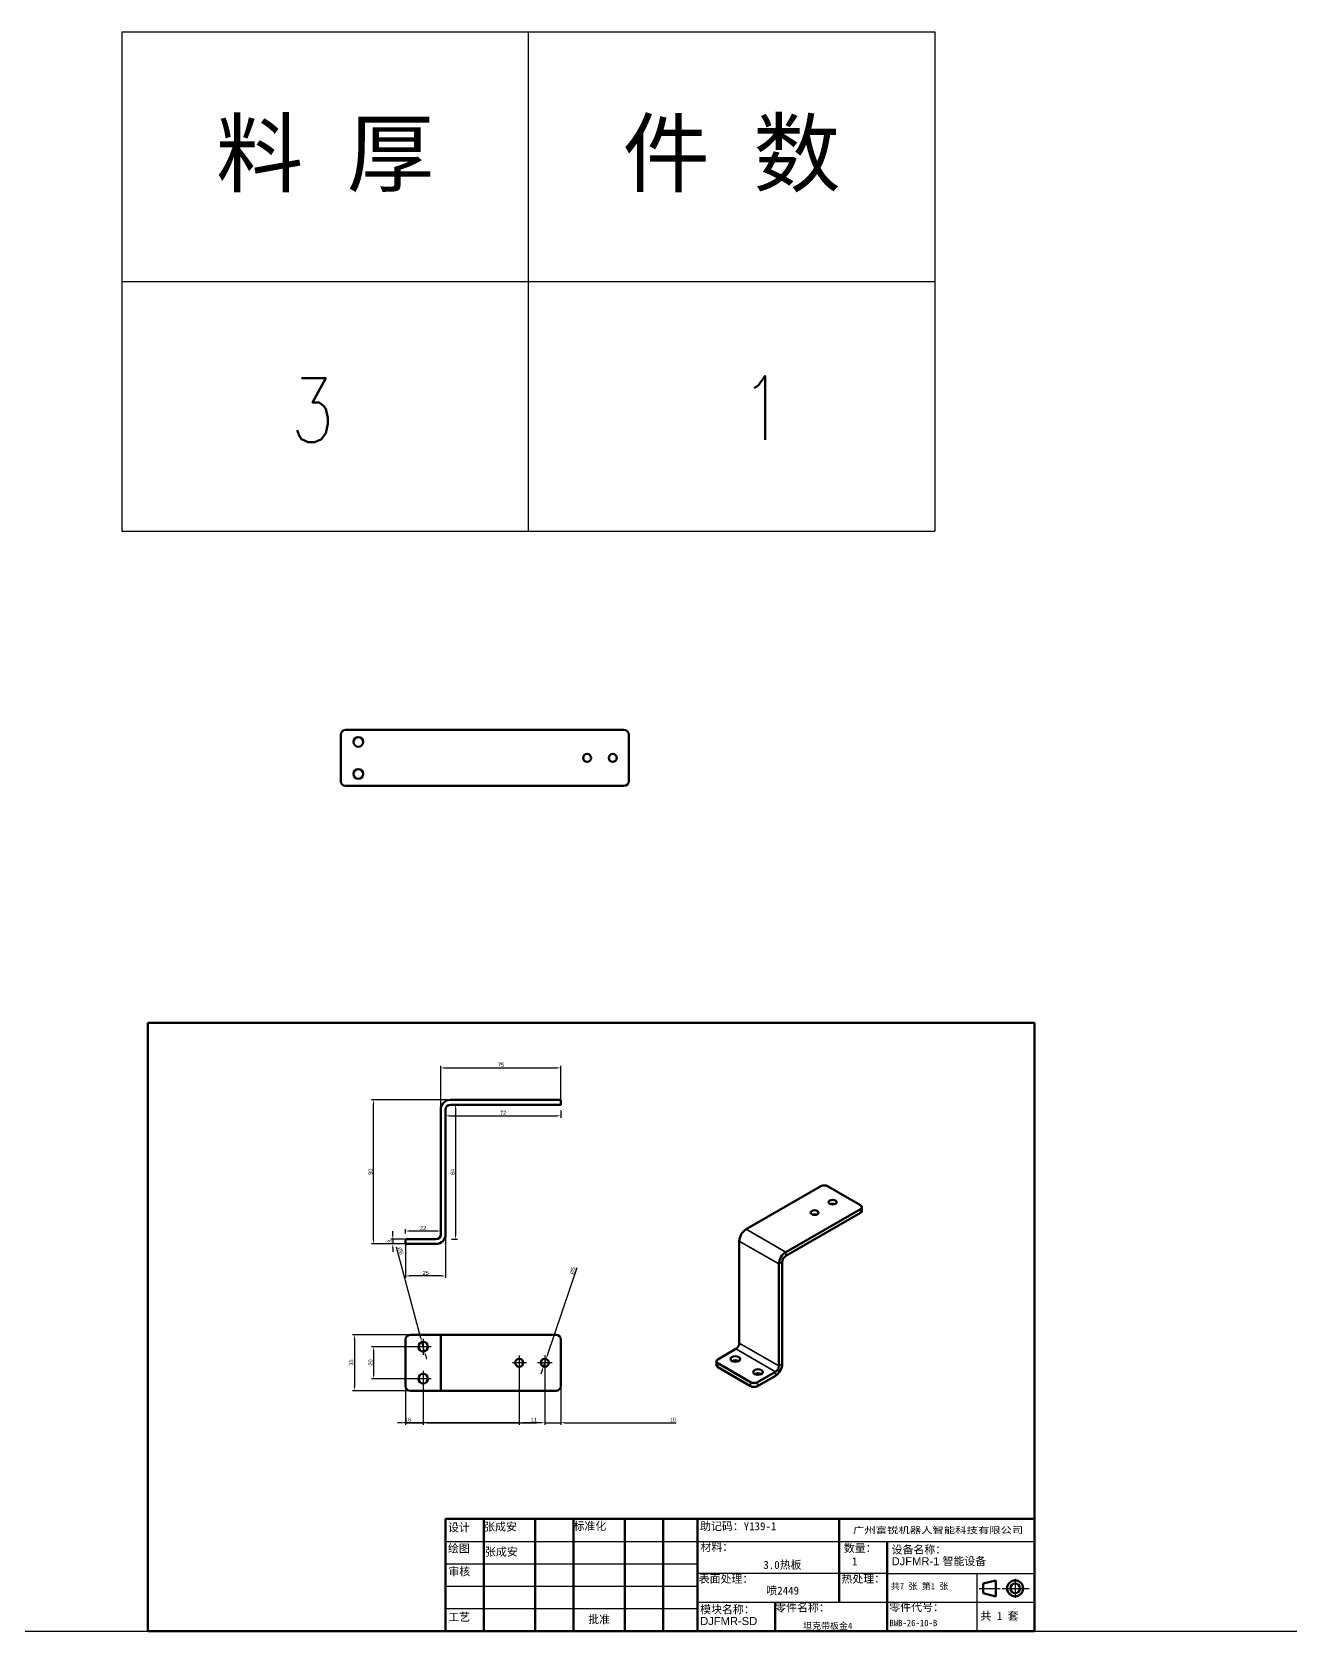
# Model space of a CAD drawing. Header units: millimetres. Extents: x 1521 to 290450, y -90694 to 6693.
# Drawn here: x 16381 to 17168, y -5627 to -4628 of the extents above; entities that cross this region are included whole.
import ezdxf
from ezdxf.enums import TextEntityAlignment as Align

# ---------------------------------------------------------------- set-up
doc = ezdxf.new("R2010")
doc.units = ezdxf.units.MM
doc.linetypes.add('CHAIN', pattern=[0.3543, 0.2362, -0.0295, 0.0591, -0.0295])
for name, color, linetype, lineweight, true_color in [('中心标记 (ISO)', 1, 'Continuous', 25, 0xff0000), ('尺寸 (ISO)', 5, 'Continuous', 25, 0x0000ff), ('尺寸 (ISO) @ 1', 5, 'Continuous', 25, 0x0000ff)]:
    doc.layers.add(name, color=color, linetype=linetype, lineweight=lineweight, true_color=true_color)
for name, color, linetype, lineweight in [('可见 (ISO)', 7, 'Continuous', 50), ('可见窄的 (ISO)', 7, 'Continuous', 35), ('图框 (ISO)', 7, 'Continuous', 70), ('标题 (ISO)', 7, 'Continuous', 50), ('符号 (ISO)', 7, 'Continuous', 25)]:
    doc.layers.add(name, color=color, linetype=linetype, lineweight=lineweight)
doc.styles.add('DIM', font='romans.shx', dxfattribs={"width": 0.8, "bigfont": 'bigfont.shx'})
doc.styles.get("Standard").update_dxf_attribs({"font": 'arial.ttf'})
doc.styles.add('文本样式126', font='simfang.ttf', dxfattribs={"width": 1.3})
doc.styles.add('文本样式19', font='tahoma.ttf')
doc.styles.add('文本样式91', font='simfang.ttf')
doc.styles.add('注释文本 (ISO)', font='simfang.ttf')
doc.dimstyles.new('Annotative', dxfattribs={"dimscale": 0, "dimtxt": 2.5, "dimasz": 2.5, "dimexe": 1.25, "dimexo": 0.625, "dimtad": 1, "dimtxsty": 'Standard', "dimcen": 2.5, "dimadec": 0, "dimazin": 0, "dimtfac": 1, "dimtmove": 0, "dimatfit": 3, "dimfxl": 0, "dimarcsym": 0})
doc.dimstyles.new('ISO-25', dxfattribs={"dimtxt": 2.5, "dimasz": 2.5, "dimexe": 1.25, "dimexo": 0.625, "dimtad": 1, "dimtxsty": 'Standard', "dimcen": 2.5, "dimadec": 0, "dimazin": 0, "dimtfac": 1, "dimtmove": 0, "dimatfit": 3, "dimfxl": 0, "dimarcsym": 0})

# ---------------------------------------------------------------- blocks, each defined once
blk = doc.blocks.new('图框 A3-A4')
at = {"layer": '图框 (ISO)'}
for p, q in [((287, 200), (10, 200)), ((10, 200), (10, 10)), ((287, 10), (287, 200)), ((10, 10), (287, 10))]:
    blk.add_line(p, q, dxfattribs=at)
blk = doc.blocks.new('标题栏 GB1')
at = {"layer": '标题 (ISO)'}
for p, q in [((194.57, 65.23), (194.57, 72.23)), ((194.57, 72.23), (378.57, 72.23)), ((206.57, 65.23), (206.57, 72.23)), ((222.57, 65.23), (222.57, 72.23)), ((234.57, 65.23), (234.57, 72.23)), ((250.57, 65.23), (250.57, 72.23)), ((262.57, 65.23), (262.57, 72.23)), ((273.31, 65.23), (273.31, 72.23)), ((317.57, 65.23), (317.57, 72.23)), ((378.57, 72.23), (378.57, 65.23)), ((194.57, 37.23), (194.57, 65.23)), ((206.57, 37.23), (206.57, 65.23)), ((222.57, 44.23), (222.57, 65.23)), ((234.57, 37.23), (234.57, 65.23)), ((250.57, 37.23), (250.57, 65.23)), ((262.57, 37.23), (262.57, 65.23)), ((273.31, 65.23), (273.31, 37.23)), ((317.57, 55.23), (317.57, 65.23)), ((378.57, 65.23), (378.57, 37.23)), ((317.57, 55.23), (317.57, 46.23)), ((366.57, 53.06), (362.57, 52.06)), ((362.57, 52.06), (362.57, 49.06)), ((366.57, 48.06), (366.57, 53.06)), ((297.57, 46.23), (297.57, 37.23)), ((362.57, 49.06), (366.57, 48.06)), ((222.57, 44.23), (222.57, 37.23)), ((378.57, 37.23), (194.57, 37.23))]:
    blk.add_line(p, q, dxfattribs=at)
at = {"layer": '标题 (ISO)', "lineweight": 25}
for p, q in [((194.57, 65.23), (273.31, 65.23)), ((273.31, 65.23), (378.57, 65.23)), ((194.57, 58.23), (273.31, 58.23)), ((332.57, 55.23), (273.31, 55.23)), ((332.57, 55.23), (378.57, 55.23)), ((360.57, 55.23), (360.57, 46.23)), ((194.57, 51.23), (273.31, 51.23)), ((361.32, 50.56), (367.88, 50.56)), ((368.55, 50.56), (370.07, 50.56)), ((370.07, 50.56), (376.97, 50.56)), ((372.58, 53.56), (372.58, 47.56)), ((273.31, 46.23), (378.57, 46.23)), ((360.57, 46.23), (360.57, 37.23)), ((194.57, 44.23), (273.31, 44.23))]:
    blk.add_line(p, q, dxfattribs=at)
at = {"layer": '标题 (ISO)', "lineweight": 50}
blk.add_line((332.57, 65.23), (332.57, 37.23), dxfattribs=at)
at = {"layer": '标题 (ISO)'}
for radius in [2.5, 1.5]:
    blk.add_circle((372.57, 50.56), radius, dxfattribs=at)
at = {"layer": '标题 (ISO)', "style": '文本样式126', "width": 1.3}
blk.add_text('广州富锐机器人智能科技有限公司', height=2, dxfattribs=at).set_placement((348.5, 68.73), align=Align.MIDDLE_CENTER)
at = {"layer": '标题 (ISO)', "char_height": 2.5, "style": '注释文本 (ISO)'}
for s, insert, attachment_point in [('\\f仿宋|b0|i0;设计', (195.38, 70.83), 1), ('张成安', (206.66, 71.05), 1), ('\\f仿宋|b0|i0;标准化', (234.57, 71.28), 1), ('助记码：Y139-1', (274.11, 71.21), 1), ('\\f仿宋|b0|i0;材料：', (274.24, 64.72), 1), ('\\f仿宋|b0|i0;绘图', (195.35, 64.28), 1), ('张成安', (206.92, 63.22), 1), ('\\f仿宋|b0|i0;数量：', (319.04, 64.37), 1), ('\\f仿宋|b0|i0;审核', (195.48, 57.07), 1), ('\\f仿宋|b0|i0;热处理：', (318.29, 54.82), 1), ('\\f仿宋|b0|i0;零件名称：', (297.57, 45.8), 1), ('\\f仿宋|b0|i0;零件代号：', (333.25, 45.9), 1), ('\\f仿宋|b0|i0;批准', (242.57, 40.73), 5)]:
    blk.add_mtext(s, dxfattribs=dict(at, insert=insert, attachment_point=attachment_point))
at = {"layer": '标题 (ISO)', "char_height": 2.5, "attachment_point": 1, "line_spacing_factor": 0.872369, "style": '注释文本 (ISO)'}
for s, insert in [('设备名称：\\P\\fArial|b0|i0;\\H2.5000;DJFMR-1 智能设备', (333.96, 63.91)), ('模块名称：\\P\\fArial|b0|i0;\\H2.5000;DJFMR-SD', (274.14, 45.23))]:
    blk.add_mtext(s, dxfattribs=dict(at, insert=insert))
at = {"layer": '标题 (ISO)', "char_height": 2.5, "attachment_point": 1, "style": '注释文本 (ISO)'}
for s, insert, width in [('\\f仿宋|b0|i0;表面处理：', (273.7, 54.78), 18.7135), ('\\f仿宋|b0|i0;工艺', (195.45, 42.85), 7.4854), ('  共 1 套', (358.32, 43.18), 17.7919)]:
    blk.add_mtext(s, dxfattribs=dict(at, insert=insert, width=width))
at = {"layer": '标题 (ISO)', "insert": (333.72, 52.22), "char_height": 2, "width": 27.2374, "attachment_point": 1, "line_spacing_factor": 0.856364, "style": '注释文本 (ISO)'}
blk.add_mtext('\\f仿宋|b0|i0;\\H2.0000;共7 张 第1 张', dxfattribs=at)
at = {"layer": '标题 (ISO)'}
for tag, p, height, style in [('材料_001', (273.82, 56.78), 2.5, '注释文本 (ISO)'), ('零件代号_001', (297.34, 38.19), 2, '文本样式91'), ('描述_001', (333.22, 38.74), 2, '文本样式91')]:
    blk.add_attdef(tag, p, '', height=height, dxfattribs=dict(at, style=style))
at = {"layer": '标题 (ISO)', "style": '文本样式91'}
blk.add_attdef('热处理', text='', height=2, dxfattribs=at).set_placement((318.2, 50.63), align=Align.TOP_LEFT)
at = {"layer": '标题 (ISO)', "style": '文本样式19'}
for tag, p in [('工程核准人', (256.57, 40.73)), ('工程批准日期', (267.94, 40.73))]:
    blk.add_attdef(tag, text='', height=1, dxfattribs=at).set_placement(p, align=Align.MIDDLE_CENTER)
blk = doc.blocks.new('*D393')
at = {"layer": 'Defpoints', "color": 0, "transparency": 16777216}
for p in [(16614.81, -5385.22), (16639.81, -5379.22), (16614.81, -5405.22)]:
    blk.add_point(p, dxfattribs=at)
at = {"layer": '尺寸 (ISO)', "color": 0, "lineweight": -2, "transparency": 16777216}
for p, q in [((16639.81, -5379.84), (16639.81, -5406.47)), ((16614.81, -5385.84), (16614.81, -5406.47)), ((16637.31, -5405.22), (16617.31, -5405.22))]:
    blk.add_line(p, q, dxfattribs=at)
at = {"layer": '尺寸 (ISO)', "color": 0, "transparency": 16777216}
for points in [[(16617.31, -5404.8), (16617.31, -5405.63), (16614.81, -5405.22)], [(16637.31, -5404.8), (16637.31, -5405.63), (16639.81, -5405.22)]]:
    blk.add_solid(points, dxfattribs=at)
at = {"layer": '尺寸 (ISO)', "color": 0, "transparency": 16777216, "insert": (16625.49, -5402.04), "char_height": 2.5, "attachment_point": 1}
blk.add_mtext('25', dxfattribs=at)
blk = doc.blocks.new('*D392')
at = {"layer": 'Defpoints', "color": 0, "transparency": 16777216}
for p in [(16594.81, -5295.22), (16642.81, -5295.22), (16617.81, -5385.22)]:
    blk.add_point(p, dxfattribs=at)
at = {"layer": '尺寸 (ISO)', "color": 0, "lineweight": -2, "transparency": 16777216}
for p, q in [((16642.19, -5295.22), (16593.56, -5295.22)), ((16594.81, -5382.72), (16594.81, -5297.72)), ((16617.19, -5385.22), (16593.56, -5385.22))]:
    blk.add_line(p, q, dxfattribs=at)
at = {"layer": '尺寸 (ISO)', "color": 0, "transparency": 16777216}
for points in [[(16594.4, -5297.72), (16595.23, -5297.72), (16594.81, -5295.22)], [(16594.4, -5382.72), (16595.23, -5382.72), (16594.81, -5385.22)]]:
    blk.add_solid(points, dxfattribs=at)
at = {"layer": '尺寸 (ISO)', "color": 0, "transparency": 16777216, "insert": (16591.64, -5342.02), "char_height": 2.5, "attachment_point": 1, "rotation": 90}
blk.add_mtext('90', dxfattribs=at)
blk = doc.blocks.new('*D391')
at = {"layer": 'Defpoints', "color": 0, "transparency": 16777216}
for p in [(16711.81, -5275.22), (16711.81, -5295.22), (16636.81, -5301.22)]:
    blk.add_point(p, dxfattribs=at)
at = {"layer": '尺寸 (ISO)', "color": 0, "lineweight": -2, "transparency": 16777216}
for p, q in [((16636.81, -5300.59), (16636.81, -5273.97)), ((16639.31, -5275.22), (16709.31, -5275.22)), ((16711.81, -5294.59), (16711.81, -5273.97))]:
    blk.add_line(p, q, dxfattribs=at)
at = {"layer": '尺寸 (ISO)', "color": 0, "transparency": 16777216}
for points in [[(16639.31, -5274.8), (16639.31, -5275.63), (16636.81, -5275.22)], [(16709.31, -5274.8), (16709.31, -5275.63), (16711.81, -5275.22)]]:
    blk.add_solid(points, dxfattribs=at)
at = {"layer": '尺寸 (ISO)', "color": 0, "transparency": 16777216, "insert": (16672.5, -5272.05), "char_height": 2.5, "attachment_point": 1}
blk.add_mtext('75', dxfattribs=at)
blk = doc.blocks.new('*D390')
at = {"layer": 'Defpoints', "color": 0, "transparency": 16777216}
for p in [(16625.81, -5449.43), (16594.81, -5469.43), (16625.81, -5469.43)]:
    blk.add_point(p, dxfattribs=at)
at = {"layer": '尺寸 (ISO)', "color": 0, "lineweight": -2, "transparency": 16777216}
for p, q in [((16625.19, -5449.43), (16593.56, -5449.43)), ((16594.81, -5451.93), (16594.81, -5466.93)), ((16625.19, -5469.43), (16593.56, -5469.43))]:
    blk.add_line(p, q, dxfattribs=at)
at = {"layer": '尺寸 (ISO)', "color": 0, "transparency": 16777216}
for points in [[(16594.4, -5451.93), (16595.23, -5451.93), (16594.81, -5449.43)], [(16594.4, -5466.93), (16595.23, -5466.93), (16594.81, -5469.43)]]:
    blk.add_solid(points, dxfattribs=at)
at = {"layer": '尺寸 (ISO)', "color": 0, "transparency": 16777216, "insert": (16591.64, -5461.24), "char_height": 2.5, "attachment_point": 1, "rotation": 90}
blk.add_mtext('20', dxfattribs=at)
blk = doc.blocks.new('*D389')
at = {"layer": 'Defpoints', "color": 0, "transparency": 16777216}
for p in [(16617.81, -5441.93), (16582.81, -5476.93), (16617.81, -5476.93)]:
    blk.add_point(p, dxfattribs=at)
at = {"layer": '尺寸 (ISO)', "color": 0, "lineweight": -2, "transparency": 16777216}
for p, q in [((16617.19, -5441.93), (16581.56, -5441.93)), ((16582.81, -5444.43), (16582.81, -5474.43)), ((16617.19, -5476.93), (16581.56, -5476.93))]:
    blk.add_line(p, q, dxfattribs=at)
at = {"layer": '尺寸 (ISO)', "color": 0, "transparency": 16777216}
for points in [[(16582.4, -5444.43), (16583.23, -5444.43), (16582.81, -5441.93)], [(16582.4, -5474.43), (16583.23, -5474.43), (16582.81, -5476.93)]]:
    blk.add_solid(points, dxfattribs=at)
at = {"layer": '尺寸 (ISO)', "color": 0, "transparency": 16777216, "insert": (16579.63, -5461.23), "char_height": 2.5, "attachment_point": 1, "rotation": 90}
blk.add_mtext('35', dxfattribs=at)
blk = doc.blocks.new('*D388')
at = {"layer": 'Defpoints', "color": 0, "transparency": 16777216}
for p in [(16614.81, -5473.93), (16625.81, -5469.43), (16625.81, -5496.93)]:
    blk.add_point(p, dxfattribs=at)
at = {"layer": '尺寸 (ISO)', "color": 0, "lineweight": -2, "transparency": 16777216}
for p, q in [((16614.81, -5474.56), (16614.81, -5498.18)), ((16625.81, -5470.06), (16625.81, -5498.18)), ((16612.31, -5496.93), (16609.81, -5496.93)), ((16614.81, -5496.93), (16625.81, -5496.93)), ((16628.31, -5496.93), (16696.6, -5496.93))]:
    blk.add_line(p, q, dxfattribs=at)
at = {"layer": '尺寸 (ISO)', "color": 0, "transparency": 16777216}
for points in [[(16612.31, -5496.52), (16612.31, -5497.35), (16614.81, -5496.93)], [(16628.31, -5496.52), (16628.31, -5497.35), (16625.81, -5496.93)]]:
    blk.add_solid(points, dxfattribs=at)
at = {"layer": '尺寸 (ISO)', "color": 0, "transparency": 16777216, "insert": (16693.11, -5493.8), "char_height": 2.5, "attachment_point": 1}
blk.add_mtext('11', dxfattribs=at)
blk = doc.blocks.new('*D387')
at = {"layer": 'Defpoints', "color": 0, "transparency": 16777216}
for p in [(16685.81, -5459.43), (16701.81, -5459.43), (16701.81, -5496.93)]:
    blk.add_point(p, dxfattribs=at)
at = {"layer": '尺寸 (ISO)', "color": 0, "lineweight": -2, "transparency": 16777216}
for p, q in [((16685.81, -5460.06), (16685.81, -5498.18)), ((16701.81, -5460.06), (16701.81, -5498.18)), ((16685.81, -5496.93), (16613.76, -5496.93)), ((16699.31, -5496.93), (16688.31, -5496.93))]:
    blk.add_line(p, q, dxfattribs=at)
at = {"layer": '尺寸 (ISO)', "color": 0, "transparency": 16777216}
for points in [[(16688.31, -5496.52), (16688.31, -5497.35), (16685.81, -5496.93)], [(16699.31, -5496.52), (16699.31, -5497.35), (16701.81, -5496.93)]]:
    blk.add_solid(points, dxfattribs=at)
at = {"layer": '尺寸 (ISO)', "color": 0, "transparency": 16777216, "insert": (16614.38, -5493.76), "char_height": 2.5, "attachment_point": 1}
blk.add_mtext('16', dxfattribs=at)
blk = doc.blocks.new('*D386')
at = {"layer": 'Defpoints', "color": 0, "transparency": 16777216}
for p in [(16701.81, -5459.43), (16711.81, -5473.93), (16711.81, -5496.93)]:
    blk.add_point(p, dxfattribs=at)
at = {"layer": '尺寸 (ISO)', "color": 0, "lineweight": -2, "transparency": 16777216}
for p, q in [((16701.81, -5460.06), (16701.81, -5498.18)), ((16711.81, -5474.56), (16711.81, -5498.18)), ((16699.31, -5496.93), (16696.81, -5496.93)), ((16701.81, -5496.93), (16711.81, -5496.93)), ((16714.31, -5496.93), (16783.87, -5496.93))]:
    blk.add_line(p, q, dxfattribs=at)
at = {"layer": '尺寸 (ISO)', "color": 0, "transparency": 16777216}
for points in [[(16699.31, -5496.52), (16699.31, -5497.35), (16701.81, -5496.93)], [(16714.31, -5496.52), (16714.31, -5497.35), (16711.81, -5496.93)]]:
    blk.add_solid(points, dxfattribs=at)
at = {"layer": '尺寸 (ISO)', "color": 0, "transparency": 16777216, "insert": (16779.91, -5493.76), "char_height": 2.5, "attachment_point": 1}
blk.add_mtext('10', dxfattribs=at)
blk = doc.blocks.new('*D385')
at = {"layer": 'Defpoints', "color": 0, "transparency": 16777216}
for p in [(16701.01, -5461.8), (16702.62, -5457.07)]:
    blk.add_point(p, dxfattribs=at)
at = {"layer": '尺寸 (ISO)', "color": 0, "lineweight": -2, "transparency": 16777216}
for p, q in [((16703.42, -5454.7), (16722, -5400.03)), ((16700.21, -5464.17), (16699.4, -5466.54)), ((16701.01, -5461.8), (16702.62, -5457.07))]:
    blk.add_line(p, q, dxfattribs=at)
at = {"layer": '尺寸 (ISO)', "color": 0, "transparency": 16777216}
for points in [[(16703.03, -5454.57), (16703.82, -5454.83), (16702.62, -5457.07)], [(16699.81, -5464.03), (16700.6, -5464.3), (16701.01, -5461.8)]]:
    blk.add_solid(points, dxfattribs=at)
at = {"layer": '尺寸 (ISO)', "color": 0, "transparency": 16777216, "insert": (16717.25, -5403.7), "char_height": 2.5, "attachment_point": 1, "rotation": 71.23308}
blk.add_mtext('∅5', dxfattribs=at)
blk = doc.blocks.new('*D384')
at = {"layer": 'Defpoints', "color": 0, "transparency": 16777216}
for p in [(16625.03, -5446.54), (16626.59, -5452.33)]:
    blk.add_point(p, dxfattribs=at)
at = {"layer": '尺寸 (ISO)', "color": 0, "lineweight": -2, "transparency": 16777216}
for p, q in [((16624.38, -5444.12), (16609.06, -5387.24)), ((16626.59, -5452.33), (16625.03, -5446.54)), ((16627.24, -5454.74), (16627.89, -5457.16))]:
    blk.add_line(p, q, dxfattribs=at)
at = {"layer": '尺寸 (ISO)', "color": 0, "transparency": 16777216}
for points in [[(16624.79, -5444.01), (16623.98, -5444.23), (16625.03, -5446.54)], [(16627.65, -5454.64), (16626.84, -5454.85), (16626.59, -5452.33)]]:
    blk.add_solid(points, dxfattribs=at)
at = {"layer": '尺寸 (ISO)', "color": 0, "transparency": 16777216, "insert": (16612.43, -5386.98), "char_height": 2.5, "attachment_point": 1, "rotation": 285.07246}
blk.add_mtext('∅6', dxfattribs=at)
blk = doc.blocks.new('*D326')
at = {"color": 0, "lineweight": -2, "transparency": 16777216}
for p, q in [((16614.81, -5378.59), (16614.81, -5375.89)), ((16634.31, -5377.14), (16617.31, -5377.14)), ((16636.81, -5378.59), (16636.81, -5375.89))]:
    blk.add_line(p, q, dxfattribs=at)
at = {"color": 0, "transparency": 16777216}
for points in [[(16617.31, -5376.72), (16617.31, -5377.56), (16614.81, -5377.14)], [(16634.31, -5376.72), (16634.31, -5377.56), (16636.81, -5377.14)]]:
    blk.add_solid(points, dxfattribs=at)
at = {"layer": 'Defpoints', "color": 0, "transparency": 16777216}
for p in [(16614.81, -5377.14), (16614.81, -5379.22), (16636.81, -5379.22)]:
    blk.add_point(p, dxfattribs=at)
at = {"color": 0, "transparency": 16777216, "insert": (16625.81, -5375.26), "char_height": 2.5, "attachment_point": 5}
blk.add_mtext('22', dxfattribs=at)
blk = doc.blocks.new('*D327')
at = {"color": 0, "lineweight": -2, "transparency": 16777216}
for p, q in [((16643.44, -5298.22), (16647.32, -5298.22)), ((16646.07, -5300.72), (16646.07, -5379.72)), ((16643.44, -5382.22), (16647.32, -5382.22))]:
    blk.add_line(p, q, dxfattribs=at)
at = {"color": 0, "transparency": 16777216}
for points in [[(16645.66, -5300.72), (16646.49, -5300.72), (16646.07, -5298.22)], [(16645.66, -5379.72), (16646.49, -5379.72), (16646.07, -5382.22)]]:
    blk.add_solid(points, dxfattribs=at)
at = {"layer": 'Defpoints', "color": 0, "transparency": 16777216}
for p in [(16642.81, -5298.22), (16642.81, -5382.22), (16646.07, -5382.22)]:
    blk.add_point(p, dxfattribs=at)
at = {"color": 0, "transparency": 16777216, "insert": (16644.17, -5340.22), "char_height": 2.5, "attachment_point": 5, "rotation": 90}
blk.add_mtext('84', dxfattribs=at)
blk = doc.blocks.new('*D328')
at = {"color": 0, "lineweight": -2, "transparency": 16777216}
for p, q in [((16639.81, -5301.84), (16639.81, -5306.41)), ((16642.31, -5305.16), (16709.31, -5305.16)), ((16711.81, -5301.84), (16711.81, -5306.41))]:
    blk.add_line(p, q, dxfattribs=at)
at = {"color": 0, "transparency": 16777216}
for points in [[(16642.31, -5304.75), (16642.31, -5305.58), (16639.81, -5305.16)], [(16709.31, -5304.75), (16709.31, -5305.58), (16711.81, -5305.16)]]:
    blk.add_solid(points, dxfattribs=at)
at = {"layer": 'Defpoints', "color": 0, "transparency": 16777216}
for p in [(16639.81, -5301.22), (16711.81, -5301.22), (16711.81, -5305.16)]:
    blk.add_point(p, dxfattribs=at)
at = {"color": 0, "transparency": 16777216, "insert": (16675.81, -5303.28), "char_height": 2.5, "attachment_point": 5}
blk.add_mtext('72', dxfattribs=at)
blk = doc.blocks.new('*D329')
at = {"color": 0, "lineweight": -2, "transparency": 16777216}
for p, q in [((16614.19, -5382.22), (16605.53, -5382.22)), ((16614.19, -5385.22), (16605.53, -5385.22)), ((16606.78, -5379.72), (16606.78, -5377.22)), ((16606.78, -5382.22), (16606.78, -5385.22)), ((16606.78, -5387.72), (16606.78, -5390.22))]:
    blk.add_line(p, q, dxfattribs=at)
at = {"color": 0, "transparency": 16777216}
for points in [[(16606.36, -5379.72), (16607.2, -5379.72), (16606.78, -5382.22)], [(16606.36, -5387.72), (16607.2, -5387.72), (16606.78, -5385.22)]]:
    blk.add_solid(points, dxfattribs=at)
at = {"layer": 'Defpoints', "color": 0, "transparency": 16777216}
for p in [(16606.78, -5385.22), (16614.81, -5382.22), (16614.81, -5385.22)]:
    blk.add_point(p, dxfattribs=at)
at = {"color": 0, "transparency": 16777216, "insert": (16604.88, -5383.72), "char_height": 2.5, "attachment_point": 5, "rotation": 90}
blk.add_mtext('3', dxfattribs=at)
blk = doc.blocks.new('*T23')
at = {"color": 0, "linetype": 'ByBlock', "lineweight": -2, "transparency": 16777216}
for p, q in [((0, 0), (127, 0)), ((0, 0), (0, -78)), ((63.5, 0), (63.5, -78)), ((127, 0), (127, -78)), ((0, -39), (127, -39)), ((0, -78), (127, -78))]:
    blk.add_line(p, q, dxfattribs=at)
at = {"color": 0, "transparency": 16777216, "char_height": 10, "width": 60.5, "attachment_point": 5}
for s, insert in [('{\\fSimSun|b0|i0|c134|p2;件 数}', (95.25, -19.5)), ('{\\fSimSun|b0|i0|c134|p2;料 厚}', (31.75, -19.5))]:
    blk.add_mtext(s, dxfattribs=dict(at, insert=insert))
blk = doc.blocks.new('拆图参数')
blk.add_blockref('*T23', (-63.5, 78))
at = {"style": 'DIM', "width": 0.8}
blk.add_attdef('6', text='', height=10, dxfattribs=at).set_placement((-37.13, 18.91), align=Align.MIDDLE_LEFT)
blk.add_attdef('1', text='', height=10, dxfattribs=at).set_placement((36.65, 19.27), align=Align.MIDDLE_CENTER)

msp = doc.modelspace()

# ---------------------------------------------------------------- linework, layer by layer
msp.add_line((2367.9154, -5627.0721), (25519.491, -5627.0721))
at = {"layer": '中心标记 (ISO)', "linetype": 'CHAIN', "ltscale": 5.555937}
for p, q in [((16625.8145, -5444.4341), (16625.8145, -5454.4341)), ((16630.8145, -5449.4341), (16620.8145, -5449.4341)), ((16625.8145, -5464.4341), (16625.8145, -5474.4341)), ((16630.8145, -5469.4341), (16620.8145, -5469.4341))]:
    msp.add_line(p, q, dxfattribs=at)
at = {"layer": '中心标记 (ISO)', "linetype": 'CHAIN', "ltscale": 5.000333}
for p, q in [((16685.8145, -5454.9341), (16685.8145, -5463.9341)), ((16701.8145, -5454.9341), (16701.8145, -5463.9341)), ((16690.3145, -5459.4341), (16681.3145, -5459.4341)), ((16706.3145, -5459.4341), (16697.3145, -5459.4341))]:
    msp.add_line(p, q, dxfattribs=at)
at = {"layer": '可见 (ISO)'}
for p, q in [((16577.2791, -5064.0535), (16593.2791, -5064.0535)), ((16593.2791, -5064.0535), (16596.2791, -5064.0535)), ((16596.2791, -5064.0535), (16602.2791, -5064.0535)), ((16602.2791, -5064.0535), (16751.2791, -5064.0535)), ((16574.2791, -5067.0535), (16574.2791, -5096.0535)), ((16754.2791, -5067.0535), (16754.2791, -5096.0535)), ((16577.2791, -5099.0535), (16593.2791, -5099.0535)), ((16593.2791, -5099.0535), (16596.2791, -5099.0535)), ((16596.2791, -5099.0535), (16602.2791, -5099.0535)), ((16751.2791, -5099.0535), (16602.2791, -5099.0535)), ((16708.8145, -5295.2158), (16642.8145, -5295.2158)), ((16708.8145, -5295.2158), (16711.8145, -5295.2158)), ((16711.8145, -5298.2158), (16711.8145, -5295.2158)), ((16636.8145, -5301.2158), (16636.8145, -5379.2158)), ((16639.8145, -5379.2158), (16639.8145, -5301.2158)), ((16708.8145, -5298.2158), (16642.8145, -5298.2158)), ((16711.8145, -5298.2158), (16708.8145, -5298.2158)), ((16827.6022, -5376.04), (16874.2712, -5349.1651)), ((16878.5138, -5349.1651), (16899.0199, -5360.9738)), ((16899.0199, -5363.4169), (16852.3509, -5390.2919)), ((16899.8986, -5364.648), (16899.8986, -5362.1954)), ((16899.0199, -5365.8696), (16852.3509, -5392.7445)), ((16614.8145, -5382.2158), (16617.8145, -5382.2158)), ((16614.8145, -5382.2158), (16614.8145, -5385.2158)), ((16617.8145, -5385.2158), (16614.8145, -5385.2158)), ((16617.8145, -5382.2158), (16633.8145, -5382.2158)), ((16617.8145, -5385.2158), (16633.8145, -5385.2158)), ((16823.3595, -5383.3885), (16823.3595, -5447.1571)), ((16848.1082, -5397.6403), (16848.1082, -5461.409)), ((16850.2296, -5460.1874), (16850.2296, -5396.4187)), ((16614.8145, -5444.9341), (16614.8145, -5473.9341)), ((16617.8145, -5441.9341), (16633.8145, -5441.9341)), ((16633.8145, -5441.9341), (16636.8145, -5441.9341)), ((16636.8145, -5476.9341), (16636.8145, -5441.9341)), ((16636.8145, -5441.9341), (16642.8145, -5441.9341)), ((16642.8145, -5441.9341), (16708.8145, -5441.9341)), ((16711.8145, -5444.9341), (16711.8145, -5473.9341)), ((16809.9245, -5457.3465), (16821.2382, -5450.8314)), ((16809.0458, -5458.5681), (16809.0458, -5461.0207)), ((16809.9245, -5459.7897), (16830.4306, -5471.5984)), ((16809.9245, -5462.2423), (16830.4306, -5474.051)), ((16834.6732, -5471.5984), (16845.9869, -5465.0832)), ((16834.6732, -5474.051), (16845.9869, -5467.5359)), ((16617.8145, -5476.9341), (16633.8145, -5476.9341)), ((16633.8145, -5476.9341), (16636.8145, -5476.9341)), ((16636.8145, -5476.9341), (16642.8145, -5476.9341)), ((16708.8145, -5476.9341), (16642.8145, -5476.9341))]:
    msp.add_line(p, q, dxfattribs=at)
for centre, radius in [((16585.2791, -5071.5535), 3), ((16728.2791, -5081.5535), 2.5), ((16744.2791, -5081.5535), 2.5), ((16585.2791, -5091.5535), 3), ((16625.8145, -5449.4341), 3), ((16685.8145, -5459.4341), 2.5), ((16701.8145, -5459.4341), 2.5), ((16625.8145, -5469.4341), 3)]:
    msp.add_circle(centre, radius, dxfattribs=at)
for centre, radius, start, end in [((16577.2791, -5067.0535), 3, 90, 180), ((16751.2791, -5067.0535), 3, 0, 90), ((16577.2791, -5096.0535), 3, 180, 270), ((16751.2791, -5096.0535), 3, 270, 0), ((16642.8145, -5301.2158), 6, 90, 180), ((16642.8145, -5301.2158), 3, 90, 180), ((16633.8145, -5379.2158), 6, 270, 0), ((16633.8145, -5379.2158), 3, 270, 0), ((16617.8145, -5444.9341), 3, 90, 180), ((16708.8145, -5444.9341), 3, 0, 90), ((16617.8145, -5473.9341), 3, 180, 270), ((16708.8145, -5473.9341), 3, 270, 0)]:
    msp.add_arc(centre, radius, start, end, dxfattribs=at)
for centre, major_axis, ratio, start_param, end_param in [((16876.3925, -5350.3867), (3, 0), 0.5758617, 0.78539816, 2.35619449), ((16881.6958, -5361.594), (-2.5, 0), 0.5758617, 4.16103515, 5.26374281), ((16896.8986, -5362.1954), (3, 0), 0.5758617, 5.49778714, 7.06858347), ((16896.8986, -5364.648), (3, 0), 0.5758617, 5.49778714, 6.28318531), ((16870.3821, -5368.1092), (-2.5, 0), 0.5758617, 4.16103515, 5.26374281), ((16827.6022, -5380.9453), (-2.9942, -5.1995), 0.57809312, 3.92505711, 5.49585344), ((16852.3509, -5395.1971), (-2.9942, -5.1995), 0.57809312, 3.92505711, 5.49585344), ((16852.3509, -5395.1971), (1.4971, 2.5998), 0.57809312, 0.78346445, 2.35426078), ((16821.2382, -5448.3787), (1.4971, 2.5998), 0.57809312, 3.92505711, 5.49585344), ((16812.0458, -5458.5681), (-3, 0), 0.5758617, 5.49778714, 7.06858347), ((16812.0458, -5461.0207), (-3, 0), 0.5758617, 0, 0.78539816), ((16820.8846, -5459.5955), (-3, 0), 0.5758617, 3.93087328, 5.49390468), ((16845.9869, -5462.6306), (2.9942, 5.1995), 0.57809312, 3.92505711, 5.49585344), ((16845.9869, -5462.6306), (1.4971, 2.5998), 0.57809312, 3.92505711, 5.49585344), ((16832.5519, -5470.3768), (-3, 0), 0.5758617, 0.78539816, 2.35619449), ((16832.5519, -5472.8294), (3, 0), 0.5758617, 3.92699082, 5.49778714), ((16835.0268, -5467.7395), (-3, 0), 0.5758617, 3.93087328, 5.49390468)]:
    msp.add_ellipse(centre, major_axis=major_axis, ratio=ratio, start_param=start_param, end_param=end_param, dxfattribs=at)
for centre, major_axis in [((16870.3821, -5365.6565), (-2.5, 0)), ((16881.6958, -5359.1414), (-2.5, 0)), ((16820.8846, -5457.1429), (-3, 0)), ((16835.0268, -5465.2868), (-3, 0))]:
    msp.add_ellipse(centre, major_axis=major_axis, ratio=0.5758617, dxfattribs=at)
at = {"layer": '可见窄的 (ISO)'}
for p, q in [((16899.0199, -5363.4169), (16899.0199, -5365.8696)), ((16848.1082, -5397.6403), (16823.3595, -5383.3885)), ((16827.6022, -5376.04), (16852.3509, -5390.2919)), ((16852.3509, -5390.2919), (16852.3509, -5392.7445)), ((16850.2296, -5396.4187), (16848.1082, -5397.6403)), ((16845.9869, -5465.0832), (16821.2382, -5450.8314)), ((16823.3595, -5447.1571), (16848.1082, -5461.409)), ((16809.9245, -5462.2423), (16809.9245, -5459.7897)), ((16845.9869, -5467.5359), (16845.9869, -5465.0832)), ((16848.1082, -5461.409), (16850.2296, -5460.1874)), ((16830.4306, -5471.5984), (16830.4306, -5474.051)), ((16834.6732, -5474.051), (16834.6732, -5471.5984))]:
    msp.add_line(p, q, dxfattribs=at)

# ---------------------------------------------------------------- block references
at = {"xscale": 4, "yscale": 4, "zscale": 4}
msp.add_blockref('拆图参数', (16691.5055, -4939.9581), dxfattribs=at).add_auto_attribs({'1': '1', '6': '3'})
at = {"xscale": 2, "yscale": 2, "zscale": 2}
msp.add_blockref('图框 A3-A4', (16433.7418, -5647.0721), dxfattribs=at)
ref = msp.add_blockref('标题栏 GB1', (16250.5995, -5701.5225), dxfattribs=dict(xscale=2, yscale=2, zscale=2))
ref.add_attrib('零件代号_001', '坦克带板金4', (16863.2608, -5625.8587), dxfattribs={"layer": '标题 (ISO)', "height": 4, "style": '文本样式91'})
ref.add_attrib('描述_001', 'BWB-26-10-B', (16917.1367, -5624.0426), dxfattribs={"layer": '标题 (ISO)', "height": 4, "style": '文本样式91'})
ref.add_attrib('材料_001', '3.0热板', (16838.3953, -5588.2286), dxfattribs={"layer": '标题 (ISO)', "height": 5, "style": '注释文本 (ISO)'})

# ---------------------------------------------------------------- texts
at = {"layer": '符号 (ISO)', "insert": (16893.7418, -5581.0721), "char_height": 5, "attachment_point": 1, "style": '注释文本 (ISO)'}
msp.add_mtext('{1}', dxfattribs=at)
at = {"layer": '符号 (ISO)', "insert": (16840.2448, -5599.3233), "char_height": 5, "width": 32, "attachment_point": 1, "style": '注释文本 (ISO)'}
msp.add_mtext('{喷2449}', dxfattribs=at)

# ---------------------------------------------------------------- dimensions: what is measured, and where the dimension line sits
for base, p1, p2, picture, middle in [((16711.8145, -5305.164), (16639.8145, -5301.2158), (16711.8145, -5301.2158), '*D328', (16675.8145, -5303.2839)), ((16614.8145, -5377.141), (16636.8145, -5379.2158), (16614.8145, -5379.2158), '*D326', (16625.8145, -5375.2609))]:
    dim = msp.add_linear_dim(base=base, p1=p1, p2=p2, dimstyle='ISO-25')
    dim.commit()
    dim.dimension.update_dxf_attribs({"geometry": picture, "text_midpoint": middle})
for base, p1, p2, picture, middle in [((16646.0743, -5382.2158), (16642.8145, -5298.2158), (16642.8145, -5382.2158), '*D327', (16644.1729, -5340.2158)), ((16606.7784, -5385.2158), (16614.8145, -5382.2158), (16614.8145, -5385.2158), '*D329', (16604.8761, -5383.7158))]:
    dim = msp.add_linear_dim(base=base, p1=p1, p2=p2, angle=90, dimstyle='ISO-25')
    dim.commit()
    dim.dimension.update_dxf_attribs({"geometry": picture, "text_midpoint": middle})
at = {"layer": '尺寸 (ISO) @ 1'}
for base, p1, p2, angle, override, picture, middle in [((16711.8145, -5275.2158), (16636.8145, -5301.2158), (16711.8145, -5295.2158), 180, {"dimscale": 1, "dimtix": 0, "dimtofl": 0, "dimtmove": 0, "dimatfit": 1}, '*D391', (16674.2945, -5275.2158)), ((16594.8145, -5295.2158), (16617.8145, -5385.2158), (16642.8145, -5295.2158), 270, {"dimscale": 1, "dimtix": 0, "dimtofl": 0, "dimtmove": 0, "dimatfit": 1}, '*D392', (16594.8145, -5340.2358)), ((16582.8145, -5476.9341), (16617.8145, -5441.9341), (16617.8145, -5476.9341), 270, {"dimscale": 1, "dimtix": 0, "dimtofl": 0, "dimtmove": 0, "dimatfit": 1}, '*D389', (16582.8145, -5459.4341)), ((16594.8145, -5469.4341), (16625.8145, -5449.4341), (16625.8145, -5469.4341), 90, {"dimscale": 1, "dimtix": 0, "dimtofl": 0, "dimtmove": 0, "dimatfit": 1}, '*D390', (16594.8145, -5459.4341)), ((16701.8145, -5496.9341), (16685.8145, -5459.4341), (16701.8145, -5459.4341), 180, {"dimscale": 1, "dimtix": 0, "dimtofl": 0, "dimtmove": 0, "dimatfit": 2}, '*D387', (16616.0526, -5496.9341)), ((16711.8145, -5496.9341), (16701.8145, -5459.4341), (16711.8145, -5473.9341), 180, {"dimscale": 1, "dimtix": 0, "dimtofl": 1, "dimtmove": 0, "dimatfit": 1}, '*D386', (16781.5764, -5496.9341)), ((16625.8145, -5496.9341), (16614.8145, -5473.9341), (16625.8145, -5469.4341), 180, {"dimscale": 1, "dimtix": 0, "dimtofl": 1, "dimtmove": 0, "dimatfit": 1}, '*D388', (16694.5447, -5496.9341))]:
    dim = msp.add_linear_dim(base=base, p1=p1, p2=p2, angle=angle, dimstyle='Annotative', override=override, dxfattribs=at)
    dim.commit()
    dim.dimension.update_dxf_attribs({"geometry": picture, "text_midpoint": middle, "dimtype": 160})
dim = msp.add_linear_dim(base=(16614.8145, -5405.2158), p1=(16639.8145, -5379.2158), p2=(16614.8145, -5385.2158), dimstyle='Annotative', override={"dimscale": 1, "dimtix": 0, "dimtofl": 0, "dimtmove": 0, "dimatfit": 1}, dxfattribs=at)
dim.commit()
dim.dimension.update_dxf_attribs({"geometry": '*D393', "text_midpoint": (16627.3145, -5405.2158), "dimtype": 160})
for p1, p2, picture, middle in [((16626.5946, -5452.3309), (16625.0344, -5446.5373), '*D384', (16609.7939, -5389.9457)), ((16701.0102, -5461.8012), (16702.6188, -5457.067), '*D385', (16721.0928, -5402.697))]:
    dim = msp.add_diameter_dim_2p(p1=p1, p2=p2, dimstyle='Annotative', override={"dimscale": 1, "dimtix": 0, "dimtofl": 1, "dimtmove": 0, "dimatfit": 2}, dxfattribs=at)
    dim.commit()
    dim.dimension.update_dxf_attribs({"geometry": picture, "text_midpoint": middle, "dimtype": 163})

doc.saveas('drawing.dxf')
